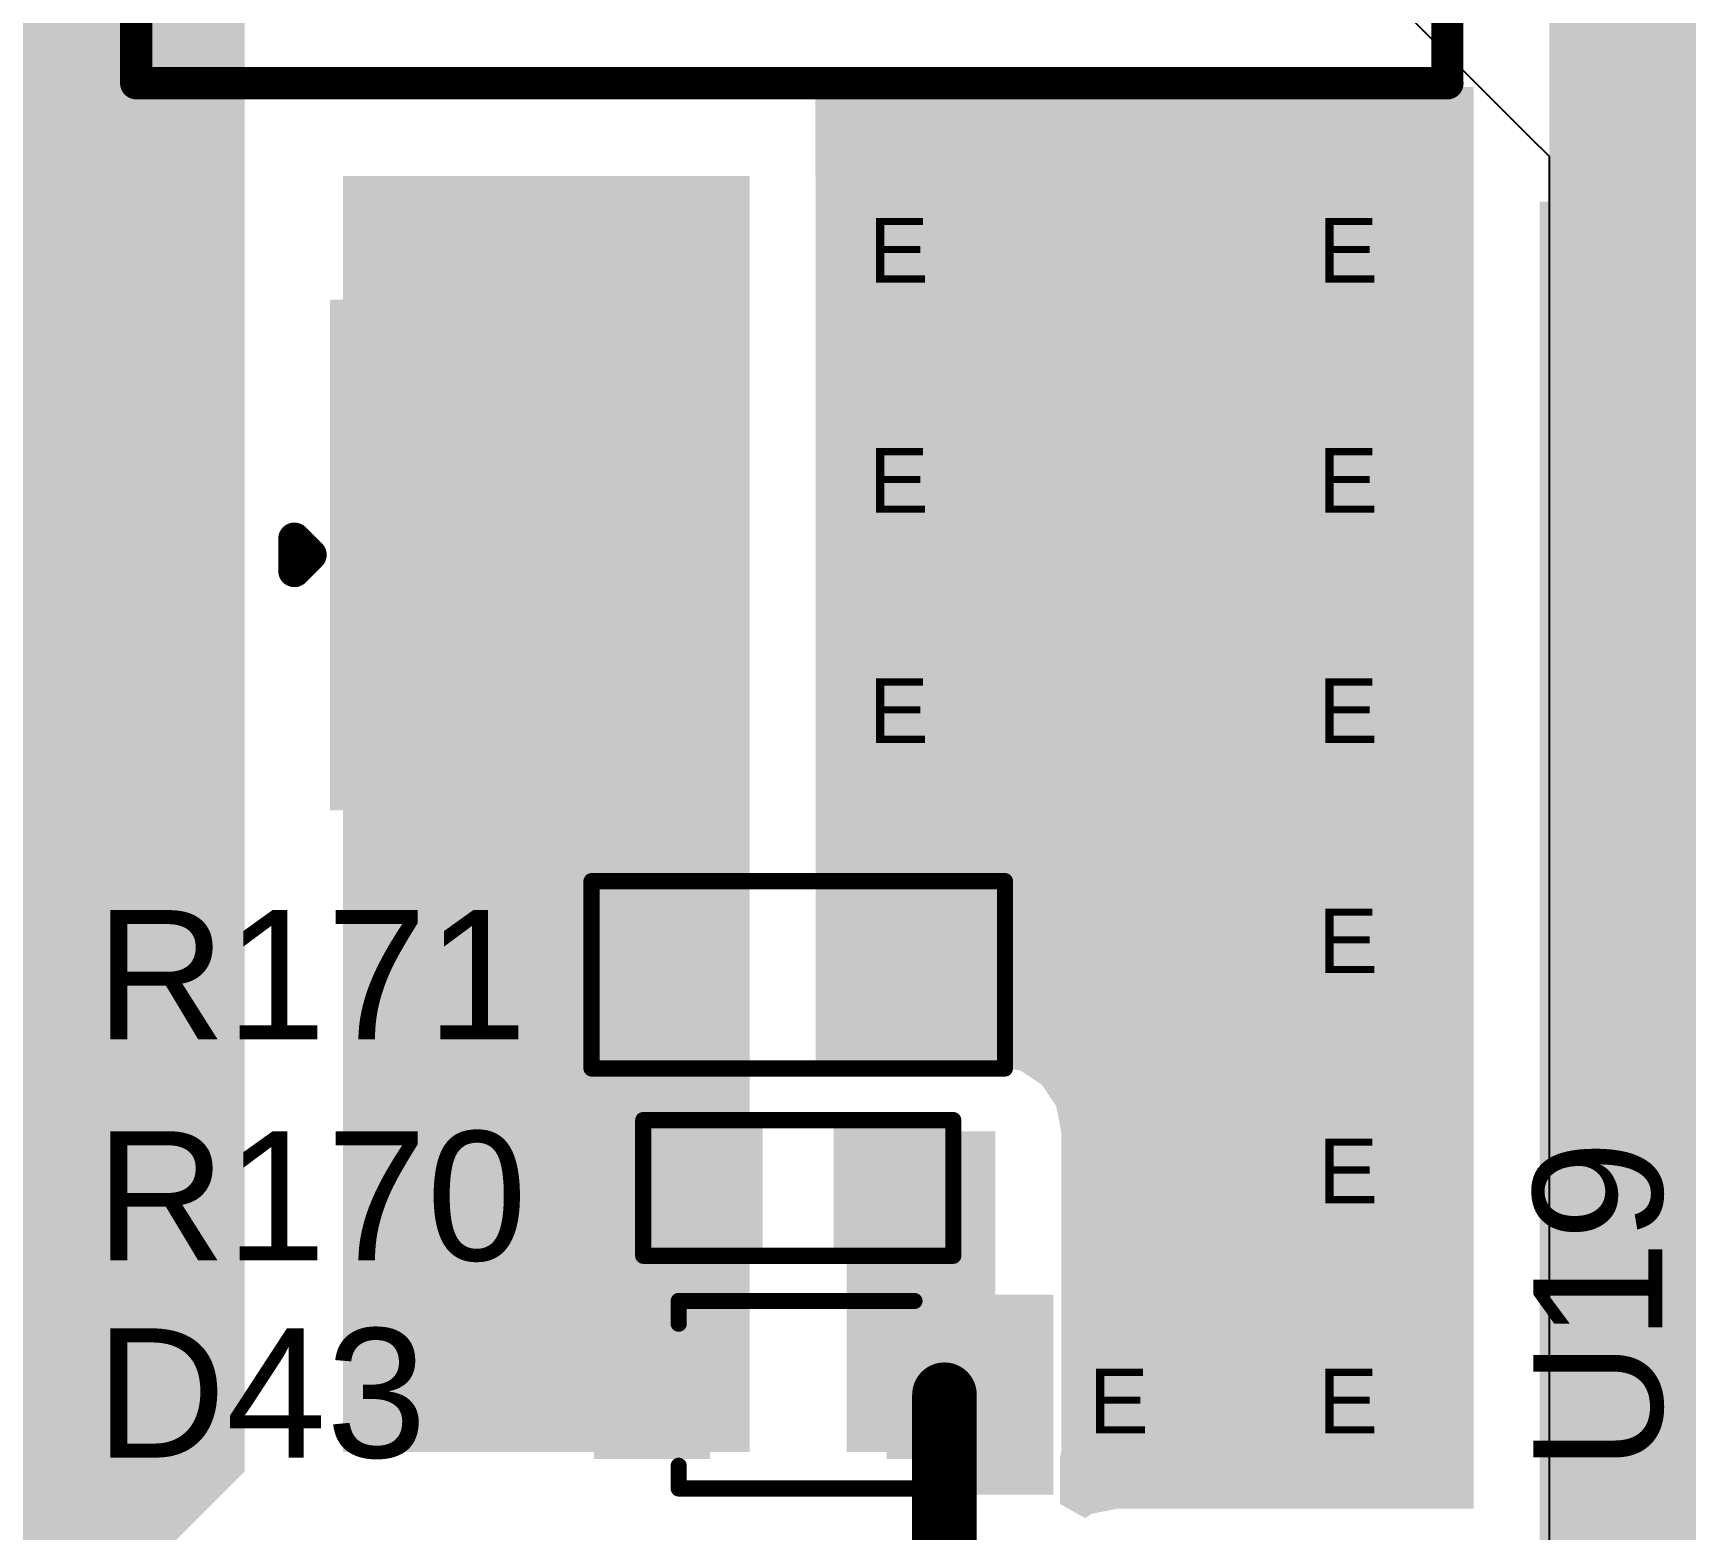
# Model space of a CAD drawing. Header units: inches. Extents: x 68 to 568, y 3 to 460.
# Drawn here: x 158.74 to 171.74, y 140.69 to 152.46 of the extents above; entities that cross this region are included whole.
import ezdxf

# ---------------------------------------------------------------- set-up
doc = ezdxf.new("R2010")
doc.units = ezdxf.units.IN
for name, color, linetype in [('Bottom Layer', 5, 'Continuous'), ('Bottom Solder', 6, 'Continuous'), ('Drill Drawing', 1, 'Continuous'), ('Layer 1', 16, 'Continuous'), ('Layer 2', 76, 'Continuous'), ('Top Layer', 1, 'Continuous'), ('Top Overlay', 2, 'Continuous'), ('Top Paste', 8, 'Continuous'), ('Top Solder', 216, 'Continuous'), ('Via Holes', 16, 'Continuous')]:
    doc.layers.add(name, color=color, linetype=linetype)
doc.styles.add('Arial', font='', dxfattribs={"height": 0.2})
doc.styles.get('Arial').set_extended_font_data('Arial')

# ---------------------------------------------------------------- blocks, each defined once
blk = doc.blocks.new('TO_263_180')
at = {"layer": 'Top Layer'}
for points in [[(-5.715, 9.78), (5.715, 9.78), (5.715, 0.89), (-5.715, 0.89)], [(-3.58, -3.43), (-1.5, -3.43), (-1.5, -7.24), (-3.58, -7.24)], [(1.5, -3.43), (3.58, -3.43), (3.58, -7.24), (1.5, -7.24)]]:
    blk.add_hatch(color=1, dxfattribs=at).paths.add_polyline_path(points)
at = {"layer": 'Top Paste'}
for points in [[(-5.715, 9.78), (5.715, 9.78), (5.715, 0.89), (-5.715, 0.89)], [(-3.58, -3.43), (-1.5, -3.43), (-1.5, -7.24), (-3.58, -7.24)], [(1.5, -3.43), (3.58, -3.43), (3.58, -7.24), (1.5, -7.24)]]:
    blk.add_hatch(color=8, dxfattribs=at).paths.add_polyline_path(points)
at = {"layer": 'Top Solder'}
for points in [[(-5.817, 9.882), (5.817, 9.882), (5.817, 0.788), (-5.817, 0.788)], [(-3.682, -3.328), (-1.398, -3.328), (-1.398, -7.342), (-3.682, -7.342)], [(1.398, -3.328), (3.682, -3.328), (3.682, -7.342), (1.398, -7.342)]]:
    blk.add_hatch(color=216, dxfattribs=at).paths.add_polyline_path(points)
at = {"layer": 'Top Overlay'}
for points in [[(-5.207, -1.626, 0.254, 0.254, 0), (-5.207, 0.508, 0.254, 0.254, 0)], [(5.105, -1.626, 0.254, 0.254, 0), (5.105, 0.508, 0.254, 0.254, 0)], [(-5.207, -1.626, 0.254, 0.254, 0), (5.105, -1.626, 0.254, 0.254, 0)], [(-3.962, -5.461, 0.254, 0.254, 0), (-3.962, -5.207, 0.254, 0.254, 0)], [(-3.962, -5.207, 0.254, 0.254, 0), (-3.835, -5.334, 0.254, 0.254, 0)], [(-3.962, -5.461, 0.254, 0.254, 0), (-3.835, -5.334, 0.254, 0.254, 0)]]:
    blk.add_lwpolyline(points, format="xyseb", dxfattribs=at)
for points in [[(-5.27, 0.508, 0.127, 0.127, 1), (-5.144, 0.508, 0.127, 0.127, 1)], [(5.042, 0.508, 0.127, 0.127, 1), (5.169, 0.508, 0.127, 0.127, 1)], [(-5.27, -1.626, 0.127, 0.127, 1), (-5.144, -1.626, 0.127, 0.127, 1)], [(-5.27, -1.626, 0.127, 0.127, 1), (-5.144, -1.626, 0.127, 0.127, 1)], [(5.042, -1.626, 0.127, 0.127, 1), (5.169, -1.626, 0.127, 0.127, 1)], [(5.042, -1.626, 0.127, 0.127, 1), (5.169, -1.626, 0.127, 0.127, 1)], [(-4.026, -5.207, 0.127, 0.127, 1), (-3.899, -5.207, 0.127, 0.127, 1)], [(-4.026, -5.207, 0.127, 0.127, 1), (-3.899, -5.207, 0.127, 0.127, 1)], [(-3.899, -5.334, 0.127, 0.127, 1), (-3.772, -5.334, 0.127, 0.127, 1)], [(-3.899, -5.334, 0.127, 0.127, 1), (-3.772, -5.334, 0.127, 0.127, 1)], [(-4.026, -5.461, 0.127, 0.127, 1), (-3.899, -5.461, 0.127, 0.127, 1)], [(-4.026, -5.461, 0.127, 0.127, 1), (-3.899, -5.461, 0.127, 0.127, 1)]]:
    blk.add_lwpolyline(points, format="xyseb", close=True, dxfattribs=at)
blk = doc.blocks.new('RES_0805_203')
at = {"layer": 'Top Layer'}
for points in [[(-1.524, 0.635), (-0.508, 0.635), (-0.508, -0.635), (-1.524, -0.635)], [(0.508, 0.635), (1.524, 0.635), (1.524, -0.635), (0.508, -0.635)]]:
    blk.add_hatch(color=1, dxfattribs=at).paths.add_polyline_path(points)
at = {"layer": 'Top Paste'}
for points in [[(-1.524, 0.635), (-0.508, 0.635), (-0.508, -0.635), (-1.524, -0.635)], [(0.508, 0.635), (1.524, 0.635), (1.524, -0.635), (0.508, -0.635)]]:
    blk.add_hatch(color=8, dxfattribs=at).paths.add_polyline_path(points)
at = {"layer": 'Top Solder'}
for points in [[(-1.6256, 0.7366), (-0.4064, 0.7366), (-0.4064, -0.7366), (-1.6256, -0.7366)], [(0.4064, 0.7366), (1.6256, 0.7366), (1.6256, -0.7366), (0.4064, -0.7366)]]:
    blk.add_hatch(color=216, dxfattribs=at).paths.add_polyline_path(points)
at = {"layer": 'Top Overlay'}
for points in [[(-1.6256, 0.7366, 0.127, 0.127, 0), (1.6256, 0.7366, 0.127, 0.127, 0)], [(-1.6256, -0.7366, 0.127, 0.127, 0), (-1.6256, 0.7366, 0.127, 0.127, 0)], [(1.6256, -0.7366, 0.127, 0.127, 0), (1.6256, 0.7366, 0.127, 0.127, 0)], [(-1.6256, -0.7366, 0.127, 0.127, 0), (1.6256, -0.7366, 0.127, 0.127, 0)]]:
    blk.add_lwpolyline(points, format="xyseb", dxfattribs=at)
for points in [[(-1.65735, 0.7366, 0.0635, 0.0635, 1), (-1.59385, 0.7366, 0.0635, 0.0635, 1)], [(-1.65735, 0.7366, 0.0635, 0.0635, 1), (-1.59385, 0.7366, 0.0635, 0.0635, 1)], [(1.59385, 0.7366, 0.0635, 0.0635, 1), (1.65735, 0.7366, 0.0635, 0.0635, 1)], [(1.59385, 0.7366, 0.0635, 0.0635, 1), (1.65735, 0.7366, 0.0635, 0.0635, 1)], [(-1.65735, -0.7366, 0.0635, 0.0635, 1), (-1.59385, -0.7366, 0.0635, 0.0635, 1)], [(-1.65735, -0.7366, 0.0635, 0.0635, 1), (-1.59385, -0.7366, 0.0635, 0.0635, 1)], [(1.59385, -0.7366, 0.0635, 0.0635, 1), (1.65735, -0.7366, 0.0635, 0.0635, 1)], [(1.59385, -0.7366, 0.0635, 0.0635, 1), (1.65735, -0.7366, 0.0635, 0.0635, 1)]]:
    blk.add_lwpolyline(points, format="xyseb", close=True, dxfattribs=at)
blk = doc.blocks.new('R___0603_204')
at = {"layer": 'Top Layer'}
for points in [[(-0.381, 0.4445), (-0.381, -0.4445), (-1.143, -0.4445), (-1.143, 0.4445)], [(1.143, 0.4445), (1.143, -0.4445), (0.381, -0.4445), (0.381, 0.4445)]]:
    blk.add_hatch(color=1, dxfattribs=at).paths.add_polyline_path(points)
at = {"layer": 'Top Paste'}
for points in [[(-0.381, 0.4445), (-0.381, -0.4445), (-1.143, -0.4445), (-1.143, 0.4445)], [(1.143, 0.4445), (1.143, -0.4445), (0.381, -0.4445), (0.381, 0.4445)]]:
    blk.add_hatch(color=8, dxfattribs=at).paths.add_polyline_path(points)
at = {"layer": 'Top Solder'}
for points in [[(-0.2794, 0.5461), (-0.2794, -0.5461), (-1.2446, -0.5461), (-1.2446, 0.5461)], [(1.2446, 0.5461), (1.2446, -0.5461), (0.2794, -0.5461), (0.2794, 0.5461)]]:
    blk.add_hatch(color=216, dxfattribs=at).paths.add_polyline_path(points)
at = {"layer": 'Top Overlay'}
for points in [[(1.2192, 0.5334, 0.127, 0.127, 0), (-1.2192, 0.5334, 0.127, 0.127, 0)], [(-1.2192, 0.5334, 0.127, 0.127, 0), (-1.2192, -0.5334, 0.127, 0.127, 0)], [(1.2192, 0.5334, 0.127, 0.127, 0), (1.2192, -0.5334, 0.127, 0.127, 0)], [(1.2192, -0.5334, 0.127, 0.127, 0), (-1.2192, -0.5334, 0.127, 0.127, 0)]]:
    blk.add_lwpolyline(points, format="xyseb", dxfattribs=at)
for points in [[(-1.25095, 0.5334, 0.0635, 0.0635, 1), (-1.18745, 0.5334, 0.0635, 0.0635, 1)], [(-1.25095, 0.5334, 0.0635, 0.0635, 1), (-1.18745, 0.5334, 0.0635, 0.0635, 1)], [(1.18745, 0.5334, 0.0635, 0.0635, 1), (1.25095, 0.5334, 0.0635, 0.0635, 1)], [(1.18745, 0.5334, 0.0635, 0.0635, 1), (1.25095, 0.5334, 0.0635, 0.0635, 1)], [(-1.25095, -0.5334, 0.0635, 0.0635, 1), (-1.18745, -0.5334, 0.0635, 0.0635, 1)], [(-1.25095, -0.5334, 0.0635, 0.0635, 1), (-1.18745, -0.5334, 0.0635, 0.0635, 1)], [(1.18745, -0.5334, 0.0635, 0.0635, 1), (1.25095, -0.5334, 0.0635, 0.0635, 1)], [(1.18745, -0.5334, 0.0635, 0.0635, 1), (1.25095, -0.5334, 0.0635, 0.0635, 1)]]:
    blk.add_lwpolyline(points, format="xyseb", close=True, dxfattribs=at)
blk = doc.blocks.new('SOD_323_216')
at = {"layer": 'Top Layer'}
for points in [[(-0.75, -0.45), (-1.55, -0.45), (-1.55, 0.45), (-0.75, 0.45)], [(1.55, -0.45), (0.75, -0.45), (0.75, 0.45), (1.55, 0.45)]]:
    blk.add_hatch(color=1, dxfattribs=at).paths.add_polyline_path(points)
at = {"layer": 'Top Overlay'}
for points in [[(-2.007, 0.483), (-0.914, 0.483), (-0.914, 0.787), (-2.007, 0.787)], [(-2.007, -0.508), (-1.575, -0.508), (-1.575, 0.508), (-2.007, 0.508)], [(-2.007, -0.787), (-0.914, -0.787), (-0.914, -0.483), (-2.007, -0.483)]]:
    blk.add_hatch(color=2, dxfattribs=at).paths.add_polyline_path(points)
at = {"layer": 'Top Paste'}
for points in [[(-0.75, -0.45), (-1.55, -0.45), (-1.55, 0.45), (-0.75, 0.45)], [(1.55, -0.45), (0.75, -0.45), (0.75, 0.45), (1.55, 0.45)]]:
    blk.add_hatch(color=8, dxfattribs=at).paths.add_polyline_path(points)
at = {"layer": 'Top Solder'}
for points in [[(-0.695, -0.505), (-1.605, -0.505), (-1.605, 0.505), (-0.695, 0.505)], [(1.605, -0.505), (0.695, -0.505), (0.695, 0.505), (1.605, 0.505)]]:
    blk.add_hatch(color=216, dxfattribs=at).paths.add_polyline_path(points)
at = {"layer": 'Top Overlay'}
for points in [[(0.94, 0.737, 0.127, 0.127, 0), (-0.914, 0.737, 0.127, 0.127, 0)], [(0.94, 0.737, 0.127, 0.127, 0), (0.94, 0.559, 0.127, 0.127, 0)], [(0.94, -0.559, 0.127, 0.127, 0), (0.94, -0.737, 0.127, 0.127, 0)], [(0.94, -0.737, 0.127, 0.127, 0), (-0.914, -0.737, 0.127, 0.127, 0)]]:
    blk.add_lwpolyline(points, format="xyseb", dxfattribs=at)
for points in [[(-0.946, 0.737, 0.0635, 0.0635, 1), (-0.883, 0.737, 0.0635, 0.0635, 1)], [(0.908, 0.737, 0.0635, 0.0635, 1), (0.972, 0.737, 0.0635, 0.0635, 1)], [(0.908, 0.737, 0.0635, 0.0635, 1), (0.972, 0.737, 0.0635, 0.0635, 1)], [(0.908, 0.559, 0.0635, 0.0635, 1), (0.972, 0.559, 0.0635, 0.0635, 1)], [(0.908, -0.559, 0.0635, 0.0635, 1), (0.972, -0.559, 0.0635, 0.0635, 1)], [(-0.946, -0.737, 0.0635, 0.0635, 1), (-0.883, -0.737, 0.0635, 0.0635, 1)], [(0.908, -0.737, 0.0635, 0.0635, 1), (0.972, -0.737, 0.0635, 0.0635, 1)], [(0.908, -0.737, 0.0635, 0.0635, 1), (0.972, -0.737, 0.0635, 0.0635, 1)]]:
    blk.add_lwpolyline(points, format="xyseb", close=True, dxfattribs=at)

msp = doc.modelspace()

# ---------------------------------------------------------------- hatches: boundary and pattern name
at = {"layer": 'Bottom Layer'}
msp.add_hatch(color=5, dxfattribs=at).paths.add_polyline_path([(170.663, 129.641), (177.927, 129.641), (177.927, 159.69), (170.663, 159.69)])
h = msp.add_hatch(color=5, dxfattribs=at)
edge = h.paths.add_edge_path()
edge.add_arc((165.528, 150.8), 0.3, 0, 360)
h = msp.add_hatch(color=5, dxfattribs=at)
edge = h.paths.add_edge_path()
edge.add_arc((169.062, 150.8), 0.3, 0, 360)
h = msp.add_hatch(color=5, dxfattribs=at)
edge = h.paths.add_edge_path()
edge.add_arc((165.528, 148.99), 0.3, 0, 360)
h = msp.add_hatch(color=5, dxfattribs=at)
edge = h.paths.add_edge_path()
edge.add_arc((169.062, 148.99), 0.3, 0, 360)
h = msp.add_hatch(color=5, dxfattribs=at)
edge = h.paths.add_edge_path()
edge.add_arc((165.528, 147.18), 0.3, 0, 360)
h = msp.add_hatch(color=5, dxfattribs=at)
edge = h.paths.add_edge_path()
edge.add_arc((169.062, 147.18), 0.3, 0, 360)
h = msp.add_hatch(color=5, dxfattribs=at)
edge = h.paths.add_edge_path()
edge.add_arc((169.062, 145.37), 0.3, 0, 360)
h = msp.add_hatch(color=5, dxfattribs=at)
edge = h.paths.add_edge_path()
edge.add_arc((169.062, 143.56), 0.3, 0, 360)
h = msp.add_hatch(color=5, dxfattribs=at)
edge = h.paths.add_edge_path()
edge.add_arc((167.259, 141.75), 0.3, 0, 360)
h = msp.add_hatch(color=5, dxfattribs=at)
edge = h.paths.add_edge_path()
edge.add_arc((169.062, 141.75), 0.3, 0, 360)
at = {"layer": 'Bottom Solder'}
h = msp.add_hatch(color=6, dxfattribs=at)
edge = h.paths.add_edge_path()
edge.add_arc((165.528, 150.8), 0.402, 0, 360)
h = msp.add_hatch(color=6, dxfattribs=at)
edge = h.paths.add_edge_path()
edge.add_arc((169.062, 150.8), 0.402, 0, 360)
h = msp.add_hatch(color=6, dxfattribs=at)
edge = h.paths.add_edge_path()
edge.add_arc((165.528, 148.99), 0.402, 0, 360)
h = msp.add_hatch(color=6, dxfattribs=at)
edge = h.paths.add_edge_path()
edge.add_arc((169.062, 148.99), 0.402, 0, 360)
h = msp.add_hatch(color=6, dxfattribs=at)
edge = h.paths.add_edge_path()
edge.add_arc((165.528, 147.18), 0.402, 0, 360)
h = msp.add_hatch(color=6, dxfattribs=at)
edge = h.paths.add_edge_path()
edge.add_arc((169.062, 147.18), 0.402, 0, 360)
h = msp.add_hatch(color=6, dxfattribs=at)
edge = h.paths.add_edge_path()
edge.add_arc((169.062, 145.37), 0.402, 0, 360)
h = msp.add_hatch(color=6, dxfattribs=at)
edge = h.paths.add_edge_path()
edge.add_arc((169.062, 143.56), 0.402, 0, 360)
h = msp.add_hatch(color=6, dxfattribs=at)
edge = h.paths.add_edge_path()
edge.add_arc((167.259, 141.75), 0.402, 0, 360)
h = msp.add_hatch(color=6, dxfattribs=at)
edge = h.paths.add_edge_path()
edge.add_arc((169.062, 141.75), 0.402, 0, 360)
at = {"layer": 'Layer 1'}
h = msp.add_hatch(color=16, dxfattribs=at)
edge = h.paths.add_edge_path()
edge.add_arc((165.528, 150.8), 0.3, 0, 360)
h = msp.add_hatch(color=16, dxfattribs=at)
edge = h.paths.add_edge_path()
edge.add_arc((169.062, 150.8), 0.3, 0, 360)
h = msp.add_hatch(color=16, dxfattribs=at)
edge = h.paths.add_edge_path()
edge.add_arc((165.528, 148.99), 0.3, 0, 360)
h = msp.add_hatch(color=16, dxfattribs=at)
edge = h.paths.add_edge_path()
edge.add_arc((169.062, 148.99), 0.3, 0, 360)
h = msp.add_hatch(color=16, dxfattribs=at)
edge = h.paths.add_edge_path()
edge.add_arc((165.528, 147.18), 0.3, 0, 360)
h = msp.add_hatch(color=16, dxfattribs=at)
edge = h.paths.add_edge_path()
edge.add_arc((169.062, 147.18), 0.3, 0, 360)
h = msp.add_hatch(color=16, dxfattribs=at)
edge = h.paths.add_edge_path()
edge.add_arc((169.062, 145.37), 0.3, 0, 360)
h = msp.add_hatch(color=16, dxfattribs=at)
edge = h.paths.add_edge_path()
edge.add_arc((169.062, 143.56), 0.3, 0, 360)
h = msp.add_hatch(color=16, dxfattribs=at)
edge = h.paths.add_edge_path()
edge.add_arc((167.259, 141.75), 0.3, 0, 360)
h = msp.add_hatch(color=16, dxfattribs=at)
edge = h.paths.add_edge_path()
edge.add_arc((169.062, 141.75), 0.3, 0, 360)
at = {"layer": 'Layer 2'}
h = msp.add_hatch(color=76, dxfattribs=at)
edge = h.paths.add_edge_path()
edge.add_arc((165.528, 150.8), 0.3, 0, 360)
h = msp.add_hatch(color=76, dxfattribs=at)
edge = h.paths.add_edge_path()
edge.add_arc((169.062, 150.8), 0.3, 0, 360)
h = msp.add_hatch(color=76, dxfattribs=at)
edge = h.paths.add_edge_path()
edge.add_arc((165.528, 148.99), 0.3, 0, 360)
h = msp.add_hatch(color=76, dxfattribs=at)
edge = h.paths.add_edge_path()
edge.add_arc((169.062, 148.99), 0.3, 0, 360)
h = msp.add_hatch(color=76, dxfattribs=at)
edge = h.paths.add_edge_path()
edge.add_arc((165.528, 147.18), 0.3, 0, 360)
h = msp.add_hatch(color=76, dxfattribs=at)
edge = h.paths.add_edge_path()
edge.add_arc((169.062, 147.18), 0.3, 0, 360)
h = msp.add_hatch(color=76, dxfattribs=at)
edge = h.paths.add_edge_path()
edge.add_arc((169.062, 145.37), 0.3, 0, 360)
h = msp.add_hatch(color=76, dxfattribs=at)
edge = h.paths.add_edge_path()
edge.add_arc((169.062, 143.56), 0.3, 0, 360)
h = msp.add_hatch(color=76, dxfattribs=at)
edge = h.paths.add_edge_path()
edge.add_arc((167.259, 141.75), 0.3, 0, 360)
h = msp.add_hatch(color=76, dxfattribs=at)
edge = h.paths.add_edge_path()
edge.add_arc((169.062, 141.75), 0.3, 0, 360)
at = {"layer": 'Top Layer'}
h = msp.add_hatch(color=1, dxfattribs=at)
h.paths.add_polyline_path([(174.828, 163.576), (174.828, 160.103), (177.343, 160.103), (177.343, 152.552), (164.89, 152.552), (164.89, 152.745), (164.372, 152.745), (164.372, 152.552), (160.401, 152.552), (160.401, 141.146), (157.354, 138.1), (136.296, 138.1), (136.296, 163.576), (174.828, 163.576)])
h.paths.add_polyline_path([(150.537, 163.122), (150.193, 163.122), (149.855, 163.055), (149.537, 162.923), (149.251, 162.732), (149.008, 162.489), (148.817, 162.203), (148.685, 161.885), (148.618, 161.547), (148.618, 161.375), (148.618, 161.203), (148.685, 160.866), (148.817, 160.548), (149.008, 160.262), (149.251, 160.018), (149.537, 159.827), (149.855, 159.695), (150.193, 159.628), (150.537, 159.628), (150.875, 159.695), (151.192, 159.827), (151.479, 160.018), (151.722, 160.262), (151.913, 160.548), (152.045, 160.866), (152.112, 161.203), (152.112, 161.375), (152.112, 161.547), (152.045, 161.885), (151.913, 162.203), (151.722, 162.489), (151.479, 162.732), (151.192, 162.923), (150.875, 163.055)], flags=0)
h.paths.add_polyline_path([(150.537, 158.122), (150.193, 158.122), (149.855, 158.055), (149.537, 157.923), (149.251, 157.732), (149.008, 157.489), (148.817, 157.203), (148.685, 156.885), (148.618, 156.547), (148.618, 156.375), (148.618, 156.203), (148.685, 155.866), (148.817, 155.548), (149.008, 155.262), (149.251, 155.018), (149.537, 154.827), (149.855, 154.695), (150.193, 154.628), (150.537, 154.628), (150.875, 154.695), (151.192, 154.827), (151.479, 155.018), (151.722, 155.262), (151.913, 155.548), (152.045, 155.866), (152.112, 156.203), (152.112, 156.375), (152.112, 156.547), (152.045, 156.885), (151.913, 157.203), (151.722, 157.489), (151.479, 157.732), (151.192, 157.923), (150.875, 158.055)], flags=0)
h.paths.add_polyline_path([(152.045, 153.476), (142.977, 153.476), (142.778, 153.437), (142.67, 153.365), (142.57, 153.365), (142.57, 153.265), (142.498, 153.157), (142.459, 152.959), (142.459, 147.98), (142.459, 145.059), (142.498, 144.861), (142.57, 144.753), (142.57, 144.627), (142.708, 144.627), (142.778, 144.581), (142.977, 144.541), (148.692, 144.541), (148.89, 144.581), (148.96, 144.627), (152.451, 144.627), (152.451, 147.673), (152.523, 147.782), (152.563, 147.98), (152.563, 152.959), (152.523, 153.157), (152.451, 153.265), (152.451, 153.365), (152.351, 153.365), (152.243, 153.437)], flags=0)
for points in [[(219.202, 152.501), (192.659, 152.501), (192.659, 135.712), (167.259, 135.712), (167.259, 140.335), (170.586, 140.335), (170.586, 151.13), (183.439, 151.13), (183.439, 163.576), (183.439, 163.576), (219.202, 163.576)], [(170.068, 151.13), (170.068, 140.853), (167.259, 140.853), (167.061, 140.813), (167.011, 140.78), (166.813, 140.892), (166.813, 141.25), (166.823, 141.3), (166.823, 143.821), (166.784, 144.019), (166.672, 144.187), (166.503, 144.299), (166.406, 144.318), (166.406, 144.329), (166.355, 144.329), (166.305, 144.338), (165.136, 144.338), (165.086, 144.329), (164.892, 144.329), (164.892, 151.333), (164.89, 151.345), (164.89, 152.034), (170.068, 152.034)], [(164.374, 151.333), (161.175, 151.333), (161.175, 141.3), (164.374, 141.3)], [(165.136, 144.417), (168.335, 144.417), (168.335, 151.333), (165.136, 151.333)], [(166.305, 143.821), (165.136, 143.821), (165.136, 141.3), (166.305, 141.3)]]:
    msp.add_hatch(color=1, dxfattribs=at).paths.add_polyline_path(points)
h = msp.add_hatch(color=1, dxfattribs=at)
edge = h.paths.add_edge_path()
edge.add_arc((165.528, 150.8), 0.3, 0, 360)
h = msp.add_hatch(color=1, dxfattribs=at)
edge = h.paths.add_edge_path()
edge.add_arc((169.062, 150.8), 0.3, 0, 360)
h = msp.add_hatch(color=1, dxfattribs=at)
edge = h.paths.add_edge_path()
edge.add_arc((165.528, 148.99), 0.3, 0, 360)
h = msp.add_hatch(color=1, dxfattribs=at)
edge = h.paths.add_edge_path()
edge.add_arc((169.062, 148.99), 0.3, 0, 360)
h = msp.add_hatch(color=1, dxfattribs=at)
edge = h.paths.add_edge_path()
edge.add_arc((165.528, 147.18), 0.3, 0, 360)
h = msp.add_hatch(color=1, dxfattribs=at)
edge = h.paths.add_edge_path()
edge.add_arc((169.062, 147.18), 0.3, 0, 360)
h = msp.add_hatch(color=1, dxfattribs=at)
edge = h.paths.add_edge_path()
edge.add_arc((169.062, 145.37), 0.3, 0, 360)
h = msp.add_hatch(color=1, dxfattribs=at)
edge = h.paths.add_edge_path()
edge.add_arc((169.062, 143.56), 0.3, 0, 360)
h = msp.add_hatch(color=1, dxfattribs=at)
edge = h.paths.add_edge_path()
edge.add_arc((167.259, 141.75), 0.3, 0, 360)
h = msp.add_hatch(color=1, dxfattribs=at)
edge = h.paths.add_edge_path()
edge.add_arc((169.062, 141.75), 0.3, 0, 360)
at = {"layer": 'Top Solder'}
h = msp.add_hatch(color=216, dxfattribs=at)
edge = h.paths.add_edge_path()
edge.add_arc((165.528, 150.8), 0.402, 0, 360)
h = msp.add_hatch(color=216, dxfattribs=at)
edge = h.paths.add_edge_path()
edge.add_arc((169.062, 150.8), 0.402, 0, 360)
h = msp.add_hatch(color=216, dxfattribs=at)
edge = h.paths.add_edge_path()
edge.add_arc((165.528, 148.99), 0.402, 0, 360)
h = msp.add_hatch(color=216, dxfattribs=at)
edge = h.paths.add_edge_path()
edge.add_arc((169.062, 148.99), 0.402, 0, 360)
h = msp.add_hatch(color=216, dxfattribs=at)
edge = h.paths.add_edge_path()
edge.add_arc((165.528, 147.18), 0.402, 0, 360)
h = msp.add_hatch(color=216, dxfattribs=at)
edge = h.paths.add_edge_path()
edge.add_arc((169.062, 147.18), 0.402, 0, 360)
h = msp.add_hatch(color=216, dxfattribs=at)
edge = h.paths.add_edge_path()
edge.add_arc((169.062, 145.37), 0.402, 0, 360)
h = msp.add_hatch(color=216, dxfattribs=at)
edge = h.paths.add_edge_path()
edge.add_arc((169.062, 143.56), 0.402, 0, 360)
h = msp.add_hatch(color=216, dxfattribs=at)
edge = h.paths.add_edge_path()
edge.add_arc((167.259, 141.75), 0.402, 0, 360)
h = msp.add_hatch(color=216, dxfattribs=at)
edge = h.paths.add_edge_path()
edge.add_arc((169.062, 141.75), 0.402, 0, 360)
at = {"layer": 'Via Holes'}
h = msp.add_hatch(color=7, dxfattribs=at)
edge = h.paths.add_edge_path()
edge.add_arc((165.528, 150.8), 0.15, 0, 360)
h = msp.add_hatch(color=7, dxfattribs=at)
edge = h.paths.add_edge_path()
edge.add_arc((169.062, 150.8), 0.15, 0, 360)
h = msp.add_hatch(color=7, dxfattribs=at)
edge = h.paths.add_edge_path()
edge.add_arc((165.528, 148.99), 0.15, 0, 360)
h = msp.add_hatch(color=7, dxfattribs=at)
edge = h.paths.add_edge_path()
edge.add_arc((169.062, 148.99), 0.15, 0, 360)
h = msp.add_hatch(color=7, dxfattribs=at)
edge = h.paths.add_edge_path()
edge.add_arc((165.528, 147.18), 0.15, 0, 360)
h = msp.add_hatch(color=7, dxfattribs=at)
edge = h.paths.add_edge_path()
edge.add_arc((169.062, 147.18), 0.15, 0, 360)
h = msp.add_hatch(color=7, dxfattribs=at)
edge = h.paths.add_edge_path()
edge.add_arc((169.062, 145.37), 0.15, 0, 360)
h = msp.add_hatch(color=7, dxfattribs=at)
edge = h.paths.add_edge_path()
edge.add_arc((169.062, 143.56), 0.15, 0, 360)
h = msp.add_hatch(color=7, dxfattribs=at)
edge = h.paths.add_edge_path()
edge.add_arc((167.259, 141.75), 0.15, 0, 360)
h = msp.add_hatch(color=7, dxfattribs=at)
edge = h.paths.add_edge_path()
edge.add_arc((169.062, 141.75), 0.15, 0, 360)

# ---------------------------------------------------------------- linework, layer by layer
at = {"layer": 'Bottom Layer'}
for p, q in [((169.786, 152.362), (168.91, 153.238)), ((170.511, 151.637), (169.786, 152.362)), ((170.663, 151.485), (170.511, 151.637)), ((170.511, 151.637), (170.511, 151.637)), ((170.511, 151.637), (170.511, 151.637)), ((170.511, 151.637), (170.511, 151.637)), ((170.663, 151.066), (170.663, 151.485)), ((170.663, 140.594), (170.663, 151.066))]:
    msp.add_line(p, q, dxfattribs=at)
at = {"layer": 'Top Layer'}
msp.add_lwpolyline([(165.905, 131.09, 0.508, 0.508, 0), (165.905, 141.75, 0.508, 0.508, 0)], format="xyseb", dxfattribs=at)
msp.add_lwpolyline([(165.778, 141.75, 0.254, 0.254, 1), (166.032, 141.75, 0.254, 0.254, 1)], format="xyseb", close=True, dxfattribs=at)

# ---------------------------------------------------------------- block references
for name, p in [('TO_263_180', (164.755, 153.688)), ('RES_0805_203', (164.755, 145.052))]:
    msp.add_blockref(name, p)
at = {"rotation": 180}
for name, p in [('R___0603_204', (164.755, 143.376)), ('SOD_323_216', (164.755, 141.75))]:
    msp.add_blockref(name, p, dxfattribs=at)

# ---------------------------------------------------------------- texts
at = {"layer": 'Drill Drawing', "style": 'Arial'}
for p in [(165.308, 150.495), (168.842, 150.495), (165.308, 148.685), (168.842, 148.685), (165.308, 146.875), (168.842, 146.875), (168.842, 145.065), (168.842, 143.256), (167.039, 141.446), (168.842, 141.446)]:
    msp.add_text('E', height=0.508, dxfattribs=at).set_placement(p)
at = {"layer": 'Top Overlay', "style": 'Arial'}
for s, p in [('R171', (159.229, 144.545)), ('R170', (159.229, 142.806)), ('D43', (159.229, 141.256))]:
    msp.add_text(s, height=1.016, dxfattribs=at).set_placement(p)
msp.add_text('U19', height=1.016, rotation=90, dxfattribs=at).set_placement((171.551, 141.148))

doc.saveas('drawing.dxf')
